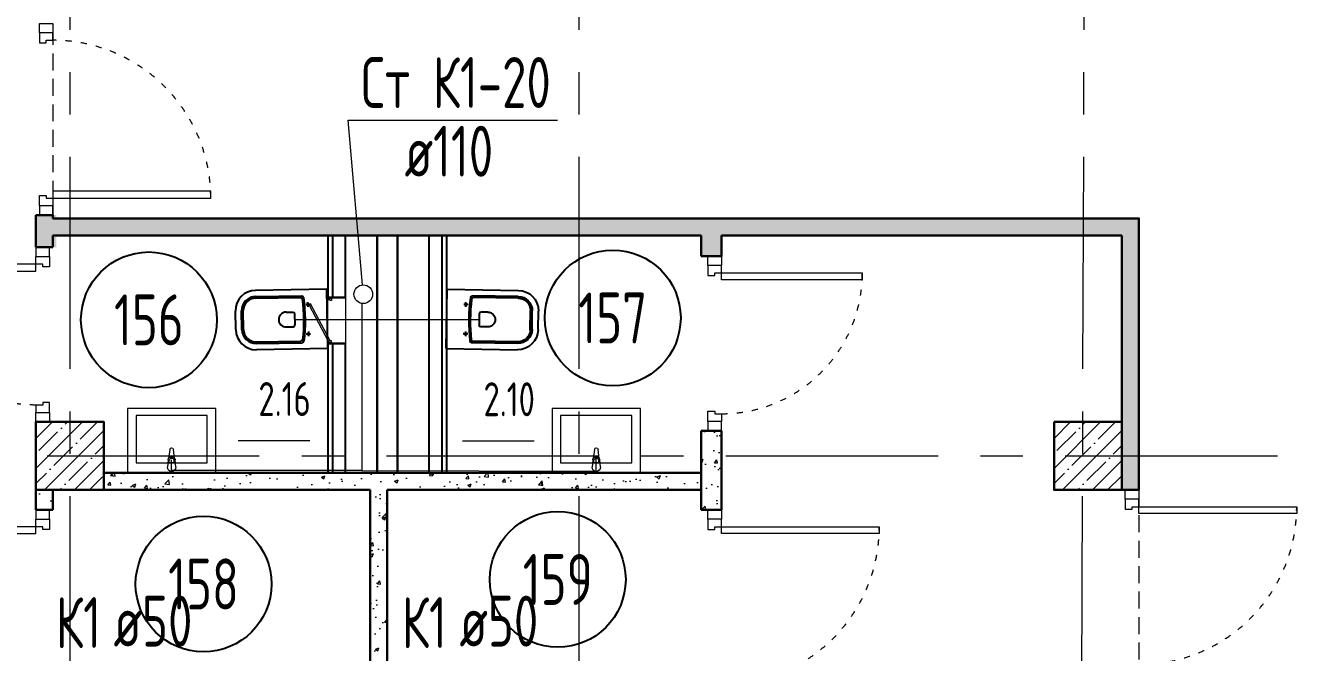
# Model space of a CAD drawing. Header units: millimetres. Extents: x -8689834 to 9420486, y -73560 to 166298.
# Drawn here: x -194494 to -186924, y 123443 to 127137 of the extents above; entities that cross this region are included whole.
import ezdxf
from ezdxf import colors
from ezdxf.entities.mleader import LeaderData, LeaderLine
from ezdxf.enums import TextEntityAlignment as Align
from ezdxf.math import Vec2, Vec3

# ---------------------------------------------------------------- set-up
doc = ezdxf.new("R2010")
doc.units = ezdxf.units.MM
doc.header["$MEASUREMENT"] = 0
for name, pattern in [('ACAD_ISO03W100', [30, 12, -18]), ('ADSK_Штриховая_ш2 п1', [3, 2, -1]), ('CENTER', [2, 1.25, -0.25, 0.25, -0.25])]:
    doc.linetypes.add(name, pattern=pattern)
doc.layers.get('0').update_dxf_attribs({"color": 250, "lineweight": 9})
for name, color, linetype, lineweight in [('АР_Двери', 175, 'Continuous', 18), ('АР_Колонны', 250, 'Continuous', 30), ('АР_Колонны Штрих', 250, 'Continuous', 5), ('АР_Маркер экспликации', 239, 'Continuous', 13), ('АР_Номер помещения', 1, 'Continuous', 25), ('АР_Оси', 195, 'Continuous', 9), ('АР_Отметки', 250, 'Continuous', 15), ('АР_Перегородки газоблок', 165, 'Continuous', 30), ('АР_Перегородки газоблок_Штрих', 165, 'Continuous', 5), ('АР_Перегородки кирпич', 244, 'Continuous', 30), ('АР_Помещения_площадь', 19, 'Continuous', 9), ('АР_тонкая линия', 250, 'Continuous', 0), ('ВК_канализация', 32, 'Continuous', 15), ('Задания на лючки', 32, 'Continuous', 15)]:
    doc.layers.add(name, color=color, linetype=linetype, lineweight=lineweight)
doc.layers.add('АР_Кровля дорожки', color=245, linetype='Continuous')
doc.layers.add('ТХ_сантехника', color=253, linetype='Continuous')
doc.styles.add('ISOCPEUR', font='isocpeur.ttf', dxfattribs={"width": 0.7})
doc.styles.get("Standard").update_dxf_attribs({"font": 'isocpeur.ttf', "width": 0.7})
pattern_1 = [(50, (0, 0), (215.17805, -18.82564), [22.5, -247.5]), (355, (0, 0), (-41.6254, 225.65764), [18, -198]), (100.45144, (17.93, -1.57), (173.55265, 206.832), [19.12206, -210.34263]), (46.1842, (0, 60), (320.1724, -49.65578), [33.75, -371.25]), (96.63564, (26.68, 55.86), (280.3986, 292.2356), [28.6831, -315.51413]), (351.18416, (0, 60), (280.3986, 292.2356), [27, -297]), (21, (30, 45), (179.07212, -120.78567), [22.5, -247.5]), (326, (30, 45), (72.9946, 217.54501), [18, -198]), (71.45144, (44.92, 34.93), (252.06671, 96.75935), [19.12206, -210.34263]), (37.5, (0, 0), (3.647957, 99.868156), [0, -195.6, 0, -201, 0, -198.75]), (7.5, (0, 0), (78.92086, 118.323514), [0, -114.6, 0, -191.1, 0, -75.75]), (327.5, (-66.9, 0), (160.14673, -6.766462), [0, -75, 0, -234, 0, -310.5]), (317.5, (-96.9, 0), (174.95585, 30.031495), [0, -97.5, 0, -155.4, 0, -220.5])]

# ---------------------------------------------------------------- blocks, each defined once
blk = doc.blocks.new('*U377')
for points in [[(-55, -80), (-55, 0), (-115, 0), (-115, -40), (-100, -40), (-100, -80), (-55, -80)], [(0, 0), (0, -80), (-55, -80), (-55, 0), (0, 0)], [(-1130, 0), (-1130, -80), (-1075, -80), (-1075, 0), (-1130, 0)], [(-1075, -80), (-1075, 0), (-1015, 0), (-1015, -40), (-1030, -40), (-1030, -80), (-1075, -80)]]:
    blk.add_lwpolyline(points)
blk.add_lwpolyline([(-100, -80), (-100, -1010), (-140, -1010), (-140, -80)], close=True)
at = {"linetype": 'ACAD_ISO03W100', "ltscale": 3}
blk.add_arc((-100, -80), 930, 180, 270, dxfattribs=at)
blk = doc.blocks.new('*U379')
for points in [[(-55, -80), (-55, 0), (-115, 0), (-115, -40), (-100, -40), (-100, -80), (-55, -80)], [(0, 0), (0, -80), (-55, -80), (-55, 0), (0, 0)], [(-1030, 0), (-1030, -80), (-975, -80), (-975, 0), (-1030, 0)], [(-975, -80), (-975, 0), (-915, 0), (-915, -40), (-930, -40), (-930, -80), (-975, -80)]]:
    blk.add_lwpolyline(points)
blk.add_lwpolyline([(-100, -80), (-100, -910), (-140, -910), (-140, -80)], close=True)
at = {"linetype": 'ACAD_ISO03W100', "ltscale": 3}
blk.add_arc((-100, -80), 830, 180, 270, dxfattribs=at)
blk = doc.blocks.new('*U378')
for points in [[(0, 0), (0, -80), (55, -80), (55, 0), (0, 0)], [(55, -80), (55, 0), (115, 0), (115, -40), (100, -40), (100, -80), (55, -80)], [(1075, -80), (1075, 0), (1015, 0), (1015, -40), (1030, -40), (1030, -80), (1075, -80)], [(1130, 0), (1130, -80), (1075, -80), (1075, 0), (1130, 0)]]:
    blk.add_lwpolyline(points)
blk.add_lwpolyline([(100, -80), (100, -1010), (140, -1010), (140, -80)], close=True)
at = {"linetype": 'ACAD_ISO03W100', "ltscale": 3}
blk.add_arc((100, -80), 930, 270, 0, dxfattribs=at)
blk = doc.blocks.new('*U44')
at = {"layer": 'АР_Номер помещения', "color": 7}
blk.add_circle((-365, -1371.3), 400, dxfattribs=at)
at = {"layer": 'АР_Помещения_площадь', "color": 7}
blk.add_line((252, -2815.3), (252, -2815.3), dxfattribs=at)
at = {"color": 7, "style": 'ISOCPEUR', "width": 0.7, "flags": 1}
blk.add_attdef('КАТЕГОРИЯ', (-499.2, -2092.2), '', height=250, dxfattribs=at)
at = {"layer": 'АР_Номер помещения', "color": 7, "style": 'ISOCPEUR', "width": 0.7}
blk.add_attdef('НОМЕР_ПОМЕЩЕНИЯ', text='', height=300, dxfattribs=at).set_placement((-365, -1371.3), align=Align.MIDDLE_CENTER)
at = {"layer": 'АР_Помещения_площадь', "color": 7, "lineweight": 30, "width": 0.7, "flags": 104}
blk.add_attdef('ИМЯ_ПОМЕЩЕНИЯ', text='', height=100, dxfattribs=at).set_placement((157.6, 1217.1), align=Align.MIDDLE_CENTER)
at = {"layer": 'АР_Помещения_площадь', "color": 7, "style": 'ISOCPEUR', "width": 0.7}
blk.add_attdef('ПЛОЩАДЬ_ПОМЕЩЕНИЯ', text='', height=200, dxfattribs=at).set_placement((256.9, -2568.8), align=Align.MIDDLE_RIGHT)
blk = doc.blocks.new('*U99')
at = {"layer": 'АР_Номер помещения', "color": 7}
blk.add_circle((-513.5, -1398.4), 400, dxfattribs=at)
at = {"layer": 'АР_Помещения_площадь', "color": 7}
blk.add_line((375.9, -2796.3), (375.9, -2796.3), dxfattribs=at)
at = {"color": 7, "style": 'ISOCPEUR', "width": 0.7, "flags": 1}
blk.add_attdef('КАТЕГОРИЯ', (-499.2, -2092.2), '', height=250, dxfattribs=at)
at = {"layer": 'АР_Номер помещения', "color": 7, "style": 'ISOCPEUR', "width": 0.7}
blk.add_attdef('НОМЕР_ПОМЕЩЕНИЯ', text='', height=300, dxfattribs=at).set_placement((-513.5, -1398.4), align=Align.MIDDLE_CENTER)
at = {"layer": 'АР_Помещения_площадь', "color": 7, "lineweight": 30, "width": 0.7, "flags": 104}
blk.add_attdef('ИМЯ_ПОМЕЩЕНИЯ', text='', height=100, dxfattribs=at).set_placement((157.6, 1217.1), align=Align.MIDDLE_CENTER)
at = {"layer": 'АР_Помещения_площадь', "color": 7, "style": 'ISOCPEUR', "width": 0.7}
blk.add_attdef('ПЛОЩАДЬ_ПОМЕЩЕНИЯ', text='', height=200, dxfattribs=at).set_placement((380.8, -2549.8), align=Align.MIDDLE_RIGHT)
blk = doc.blocks.new('*U45')
at = {"layer": 'АР_Номер помещения', "color": 7}
blk.add_circle((-6996.1, -2946), 400, dxfattribs=at)
at = {"layer": 'АР_Помещения_площадь', "color": 7}
blk.add_line((-6046.8, -3659.2), (-6469.2, -3659.2), dxfattribs=at)
at = {"color": 7, "style": 'ISOCPEUR', "width": 0.7, "flags": 1}
blk.add_attdef('КАТЕГОРИЯ', (-499.2, -2092.2), '', height=250, dxfattribs=at)
at = {"layer": 'АР_Номер помещения', "color": 7, "style": 'ISOCPEUR', "width": 0.7}
blk.add_attdef('НОМЕР_ПОМЕЩЕНИЯ', text='', height=300, dxfattribs=at).set_placement((-6996.1, -2946), align=Align.MIDDLE_CENTER)
at = {"layer": 'АР_Помещения_площадь', "color": 7, "lineweight": 30, "width": 0.7, "flags": 104}
blk.add_attdef('ИМЯ_ПОМЕЩЕНИЯ', text='', height=100, dxfattribs=at).set_placement((157.6, 1217.1), align=Align.MIDDLE_CENTER)
at = {"layer": 'АР_Помещения_площадь', "color": 7, "style": 'ISOCPEUR', "width": 0.7}
blk.add_attdef('ПЛОЩАДЬ_ПОМЕЩЕНИЯ', text='', height=200, dxfattribs=at).set_placement((-6042, -3412.7), align=Align.MIDDLE_RIGHT)
blk = doc.blocks.new('*U46')
at = {"layer": 'АР_Номер помещения', "color": 7}
blk.add_circle((-6458.5, -2731.2), 400, dxfattribs=at)
at = {"layer": 'АР_Помещения_площадь', "color": 7}
blk.add_line((-6922.5, -3457.2), (-7344.8, -3457.2), dxfattribs=at)
at = {"color": 7, "style": 'ISOCPEUR', "width": 0.7, "flags": 1}
blk.add_attdef('КАТЕГОРИЯ', (-499.2, -2092.2), '', height=250, dxfattribs=at)
at = {"layer": 'АР_Номер помещения', "color": 7, "style": 'ISOCPEUR', "width": 0.7}
blk.add_attdef('НОМЕР_ПОМЕЩЕНИЯ', text='', height=300, dxfattribs=at).set_placement((-6458.5, -2731.2), align=Align.MIDDLE_CENTER)
at = {"layer": 'АР_Помещения_площадь', "color": 7, "lineweight": 30, "width": 0.7, "flags": 104}
blk.add_attdef('ИМЯ_ПОМЕЩЕНИЯ', text='', height=100, dxfattribs=at).set_placement((157.6, 1217.1), align=Align.MIDDLE_CENTER)
at = {"layer": 'АР_Помещения_площадь', "color": 7, "style": 'ISOCPEUR', "width": 0.7}
blk.add_attdef('ПЛОЩАДЬ_ПОМЕЩЕНИЯ', text='', height=200, dxfattribs=at).set_placement((-6917.6, -3210.7), align=Align.MIDDLE_RIGHT)
blk = doc.blocks.new('унитаз поликлиники')
for p, q in [((0, 175), (0, -175)), ((0, 175), (420, 175)), ((125.6, 86.7), (99.5, 86.7)), ((112.4, 73.1), (112.4, 100.2)), ((420, 138.7), (149.6, 138.7)), ((420, 129), (156.8, 128.7)), ((191.9, -33.7), (191.9, 33.7)), ((242.4, 43.7), (201.9, 43.7)), ((494, 57.1), (494, -57.1)), ((504, 55), (504, -55)), ((540, 55), (540, -55)), ((112.3, -73), (112.3, -100.1)), ((242.4, -43.7), (201.9, -43.7)), ((125.5, -86.5), (99.4, -86.5)), ((420, -139), (147.9, -138.7)), ((420, -129), (155.2, -128.7)), ((0, -175), (420, -175))]:
    blk.add_line(p, q)
for centre, radius, start, end in [((420, 55), 120, 0, 90), ((420.5, 55.2), 83.5, 359.86187, 90.33349), ((420, 55), 74, 0, 90), ((242.4, 0), 43.7, 270, 90), ((420, -55), 120, 270, 0), ((420, -55), 84, 270, 0), ((420, -55), 74, 270, 358.40182)]:
    blk.add_arc(centre, radius, start, end)
at = {"extrusion": (0, 0, -1)}
for centre, major_axis, ratio, start_param, end_param in [((112.4, 86.8), (3.55, 3.55), 1, 5.504025, 11.78721), ((1158.1, 0), (-731, -726.4), 0.993775, 0.659849, 0.910919), ((984.1, 0), (-23.4, -941.4), 0.89728, 1.422258, 1.677847), ((149.5, 127.3), (-5.6, -10.5), 0.821373, 1.269211, 2.570669), ((154.4, 119.8), (-5.61, -7.72), 0.798093, 1.232924, 2.686723), ((201.9, -33.5), (4.12, -9.49), 0.964797, 0.42926, 1.943413), ((147.9, -127.5), (5.4, -10.4), 0.836443, 0.56114, 1.877577), ((155.2, -117.5), (5.3, -10.4), 0.842984, 0.549902, 1.8819)]:
    blk.add_ellipse(centre, major_axis=major_axis, ratio=ratio, start_param=start_param, end_param=end_param, dxfattribs=at)
for centre, major_axis, ratio, start_param, end_param in [((201.9, 33.5), (4.12, 9.49), 0.964797, 0.42926, 1.943413), ((112.3, -86.6), (3.54, -3.55), 1, 5.504025, 11.78721)]:
    blk.add_ellipse(centre, major_axis=major_axis, ratio=ratio, start_param=start_param, end_param=end_param)
blk = doc.blocks.new('Из_буфера27431')
at = {"linetype": 'Continuous', "lineweight": 5}
for p, q in [((-138.5, 11.1), (-85.6, 17.7)), ((-138.5, 11.1), (-85.6, 17.7)), ((-76.1, 21), (-34.1, 25)), ((-76.1, 21), (-34.1, 25)), ((-59, 13.6), (-73.9, 13.6)), ((-59, 13.6), (-73.9, 13.6)), ((-59, -13.6), (-59, 13.6)), ((-59, -13.6), (-59, 13.6)), ((-85.6, -17.7), (-138.5, -11.1)), ((-85.6, -17.7), (-138.5, -11.1)), ((-34.1, -25), (-76.1, -21)), ((-34.1, -25), (-76.1, -21)), ((-73.9, -13.6), (-59, -13.6)), ((-73.9, -13.6), (-59, -13.6))]:
    blk.add_line(p, q, dxfattribs=at)
for points in [[(0, -260), (-380, -260), (-380, 260), (0, 260)], [(-59, -210), (-339.1, -210), (-339.1, 210), (-59, 210)], [(-59, -210), (-339.1, -210), (-339.1, 210), (-59, 210)]]:
    blk.add_lwpolyline(points, close=True, dxfattribs=at)
for centre, radius, start, end in [((-137.1, 0), 11.2, 97.13892, 262.86108), ((-137.1, 0), 11.2, 97.13892, 262.86108), ((-74.2, 0), 21.1, 122.77103, 237.22897), ((-74.2, 0), 21.1, 122.77103, 237.22897), ((-73.9, 0), 13.6, 90, 270), ((-73.9, 0), 13.6, 90, 270), ((-74.2, 0), 21.1, 95.16961, 122.77103), ((-74.2, 0), 21.1, 95.16961, 122.77103), ((-34.1, 0), 25, 270, 90), ((-34.1, 0), 25, 270, 90), ((-74.2, 0), 21.1, 237.22897, 264.83039), ((-74.2, 0), 21.1, 237.22897, 264.83039)]:
    blk.add_arc(centre, radius, start, end, dxfattribs=at)
blk = doc.blocks.new('_DotSmall')
at = {"color": 0, "linetype": 'ByBlock', "const_width": 0.5}
blk.add_lwpolyline([(-0.0625, 0, 1), (0.0625, 0, 1)], format="xyb", close=True, dxfattribs=at)
blk = doc.blocks.new('*U1559')
at = {"color": 7}
blk.add_wipeout([(-565, 60), (445, 60), (445, -310), (-565, -310)], dxfattribs=at)
for p, q in [((-530, 60), (-565, 60)), ((-550, 60), (-550, -10)), ((-550, -10), (-550, 60)), ((-510, 60), (-530, 60)), ((-510, 20), (-510, 60)), ((-500, 20), (-510, 20)), ((-500, -10), (-500, 20)), ((380, -10), (380, 20)), ((380, 20), (390, 20)), ((390, 20), (390, 60)), ((390, 60), (410, 60)), ((410, 60), (445, 60)), ((430, 60), (430, -10)), ((430, -10), (430, 60)), ((-565, -10), (-530, -10)), ((-530, -10), (-500, -10)), ((410, -10), (380, -10)), ((445, -10), (410, -10))]:
    blk.add_line(p, q)
at = {"lineweight": 30}
for p, q in [((-565, 60), (-565, -310)), ((445, 60), (445, -310))]:
    blk.add_line(p, q, dxfattribs=at)
blk.add_lwpolyline([(389, 60), (370, 25), (-424, 448), (-406, 483)], close=True)
blk = doc.blocks.new('Подложка')
at = {"layer": 'АР_Колонны Штрих', "ltscale": 100}
h = blk.add_hatch(dxfattribs=at)
h.set_pattern_fill('ANSI35', scale=500)
h.set_pattern_definition([(45, (-1151486.01, 164672.16), (-88.388348, 88.388348), []), (45, (-1151397.63, 164672.16), (-88.388348, 88.388348), [156.25, -31.25, 0, -31.25])])
h.paths.add_polyline_path([(-194033.92, 124800.68), (-194433.92, 124800.68), (-194433.92, 124400.68), (-194033.92, 124400.68)])
h = blk.add_hatch(dxfattribs=at)
h.set_pattern_fill('ANSI35', scale=500)
h.set_pattern_definition([(45, (-1145486.01, 164672.16), (-88.388348, 88.388348), []), (45, (-1145397.63, 164672.16), (-88.388348, 88.388348), [156.25, -31.25, 0, -31.25])])
h.paths.add_polyline_path([(-188033.92, 124800.68), (-188433.92, 124800.68), (-188433.92, 124400.68), (-188033.92, 124400.68)])
at = {"layer": 'АР_Перегородки газоблок_Штрих', "ltscale": 100}
h = blk.add_hatch(dxfattribs=at)
h.set_pattern_fill('AR-CONC', scale=30)
h.set_pattern_definition(pattern_1)
h.paths.add_polyline_path([(-194313.91, 126020.82), (-194433.91, 126020.82), (-194433.92, 125830.68), (-194313.91, 125830.68), (-194313.92, 125900.95), (-190513.92, 125900.95), (-190513.92, 125779.19), (-190393.92, 125779.19), (-190393.92, 125900.92), (-188033.92, 125900.92), (-188033.91, 124400.86), (-187933.91, 124400.5), (-187933.92, 126000.93), (-194313.91, 126000.94)])
h = blk.add_hatch(dxfattribs=at)
h.set_pattern_fill('AR-CONC', scale=30)
h.set_pattern_definition(pattern_1)
h.paths.add_polyline_path([(-190393.92, 124759.19), (-190513.92, 124759.19), (-190513.92, 124282.39), (-190393.92, 124282.39)])
h = blk.add_hatch(dxfattribs=at)
h.set_pattern_fill('AR-CONC', scale=30)
h.set_pattern_definition(pattern_1)
h.paths.add_polyline_path([(-192463.92, 124400.68), (-192463.92, 122140.32), (-192363.92, 122140.32), (-192363.92, 124400.68), (-190513.92, 124400.68), (-190513.92, 124500.68), (-192136.07, 124500.67), (-192136.07, 124504.84), (-192236.07, 124504.84), (-192236.07, 124500.68), (-192536.76, 124500.68), (-192536.76, 124499.88), (-192636.76, 124499.88), (-192636.76, 124500.68), (-194033.92, 124500.68), (-194033.92, 124400.68)])
h = blk.add_hatch(dxfattribs=at)
h.set_pattern_fill('AR-CONC', scale=30)
h.set_pattern_definition([(50, (-20, 0), (215.17805, -18.82564), [22.5, -247.5]), (355, (-20, 0), (-41.6254, 225.65764), [18, -198]), (100.45144, (-2.07, -1.57), (173.55265, 206.832), [19.12206, -210.34263]), (46.1842, (-20, 60), (320.1724, -49.65578), [33.75, -371.25]), (96.63564, (6.68, 55.86), (280.3986, 292.2356), [28.6831, -315.51413]), (351.18416, (-20, 60), (280.3986, 292.2356), [27, -297]), (21, (10, 45), (179.07212, -120.78567), [22.5, -247.5]), (326, (10, 45), (72.9946, 217.54501), [18, -198]), (71.45144, (24.92, 34.93), (252.06671, 96.75935), [19.12206, -210.34263]), (37.5, (-20, 0), (3.647957, 99.868156), [0, -195.6, 0, -201, 0, -198.75]), (7.5, (-20, 0), (78.92086, 118.323514), [0, -114.6, 0, -191.1, 0, -75.75]), (327.5, (-86.9, 0), (160.14673, -6.766462), [0, -75, 0, -234, 0, -310.5]), (317.5, (-116.9, 0), (174.95585, 30.031495), [0, -97.5, 0, -155.4, 0, -220.5])])
h.paths.add_polyline_path([(-194333.92, 124400.68), (-194453.92, 124400.68), (-194453.92, 124282.39), (-194333.92, 124282.39)])
at = {"layer": 'АР_Колонны', "color": 7, "ltscale": 100}
for points in [[(-194433.92, 124800.68), (-194033.92, 124800.68), (-194033.92, 124400.68), (-194433.92, 124400.68)], [(-188433.92, 124800.68), (-188033.92, 124800.68), (-188033.92, 124400.68), (-188433.92, 124400.68)]]:
    blk.add_lwpolyline(points, close=True, dxfattribs=at)
at = {"layer": 'АР_Оси', "color": 7, "linetype": 'CENTER', "ltscale": 1000}
for p, q in [((-194233.92, 134363.15), (-194233.92, 78630.8)), ((-191233.92, 134363.15), (-191233.92, 74900.03)), ((-188233.92, 134363.15), (-188423.92, 78630.8)), ((-224367.61, 124600.68), (-141189.21, 124600.68)), ((-224367.61, 124600.68), (-141189.21, 124600.68))]:
    blk.add_line(p, q, dxfattribs=at)
at = {"layer": 'АР_Перегородки газоблок', "color": 7, "ltscale": 100}
for p, q in [((-188033.92, 125900.92), (-190393.92, 125900.92)), ((-188033.92, 124400.68), (-188033.92, 125900.92))]:
    blk.add_line(p, q, dxfattribs=at)
for points in [[(-194433.91, 126020.82), (-194433.92, 125830.68)], [(-194433.91, 126020.82), (-194333.91, 126020.82)], [(-194333.91, 126020.82), (-194333.91, 126000.95)], [(-188033.91, 124400.68), (-187933.92, 124400.68), (-187933.92, 126000.95), (-194333.91, 126000.94)], [(-187933.92, 126000.98), (-188033.92, 126000.98)], [(-194333.92, 125830.68), (-194433.92, 125830.68)], [(-190513.92, 125900.95), (-194333.92, 125900.95)], [(-194333.92, 125900.95), (-194333.92, 125830.68)], [(-190513.92, 125779.19), (-190513.92, 125900.92)], [(-190393.92, 125900.92), (-190393.92, 125779.19)], [(-190393.92, 125779.19), (-190513.92, 125779.19)], [(-190513.92, 124282.39), (-190513.92, 124749.19)], [(-190513.92, 124749.19), (-190393.92, 124749.19)], [(-190393.92, 124749.19), (-190393.92, 124282.39)], [(-194033.92, 124500.68), (-192363.92, 124500.68)], [(-192363.92, 124500.68), (-190513.92, 124500.68)], [(-194433.92, 124400.68), (-194433.92, 124282.39)], [(-194333.92, 124400.68), (-194333.92, 124282.39)], [(-192463.92, 124400.68), (-194033.92, 124400.68)], [(-192463.92, 122120.32), (-192463.92, 124400.68)], [(-192363.92, 124400.68), (-192363.92, 122120.32)], [(-190513.92, 124400.68), (-192363.92, 124400.68)], [(-194333.92, 124282.39), (-194433.92, 124282.39)], [(-190393.92, 124282.39), (-190513.92, 124282.39)]]:
    blk.add_lwpolyline(points, dxfattribs=at)
at = {"layer": 'АР_Перегородки газоблок', "color": 7, "lineweight": 25, "ltscale": 100}
for points in [[(-192711.76, 124500.7), (-192711.76, 125900.96)], [(-192686.76, 125900.96), (-192686.76, 124500.7)], [(-192611.76, 125900.96), (-192611.76, 124500.7)], [(-192116.07, 124500.68), (-192116.07, 125900.95)], [(-192039.87, 124500.67), (-192039.87, 125900.94)], [(-192013.67, 125900.92), (-192013.67, 124500.67)]]:
    blk.add_lwpolyline(points, dxfattribs=at)
at = {"layer": 'АР_Перегородки кирпич', "color": 7, "lineweight": 30, "ltscale": 100}
blk.add_lwpolyline([(-192423.92, 125900.95), (-192303.92, 125900.95), (-192303.92, 124500.68), (-192423.92, 124500.68)], close=True, dxfattribs=at)
at = {"layer": 'АР_тонкая линия', "color": 7, "linetype": 'ADSK_Штриховая_ш2 п1', "ltscale": 50}
for p, q in [((-194333.92, 127123.32), (-194333.91, 126000.95)), ((-187933.92, 124400.68), (-187933.92, 123270.68))]:
    blk.add_line(p, q, dxfattribs=at)
at = {"layer": 'АР_Двери', "color": 7, "rotation": 90.00000000000001}
for name, p in [('*U378', (-194413.91, 126020.82)), ('*U379', (-190473.92, 125779.19)), ('*U377', (-188013.92, 124400.82)), ('*U377', (-190473.92, 124282.39))]:
    blk.add_blockref(name, p, dxfattribs=at)
at = {"layer": 'АР_Двери', "color": 7, "xscale": -1, "rotation": 270}
for name, p in [('*U379', (-194353.92, 125830.68)), ('*U377', (-194353.92, 124282.39))]:
    blk.add_blockref(name, p, dxfattribs=at)
at = {"layer": 'АР_Маркер экспликации', "color": 7}
ref = blk.add_blockref('*U45', (-186772.54, 128348.83), dxfattribs=at)
ref.add_attrib('НОМЕР_ПОМЕЩЕНИЯ', '156', dxfattribs={"layer": 'АР_Номер помещения', "color": 7, "height": 300, "style": 'ISOCPEUR', "width": 0.7}).set_placement((-193768.62, 125402.85), align=Align.MIDDLE_CENTER)
ref.add_attrib('ПЛОЩАДЬ_ПОМЕЩЕНИЯ', '2.16', dxfattribs={"layer": 'АР_Помещения_площадь', "color": 7, "height": 200, "style": 'ISOCPEUR', "width": 0.7}).set_placement((-192814.5, 124936.11), align=Align.MIDDLE_RIGHT)
ref = blk.add_blockref('*U46', (-184575.89, 128145.33), dxfattribs=at)
ref.add_attrib('НОМЕР_ПОМЕЩЕНИЯ', '157', dxfattribs={"layer": 'АР_Номер помещения', "color": 7, "height": 300, "style": 'ISOCPEUR', "width": 0.7}).set_placement((-191034.44, 125414.17), align=Align.MIDDLE_CENTER)
ref.add_attrib('ПЛОЩАДЬ_ПОМЕЩЕНИЯ', '2.10', dxfattribs={"layer": 'АР_Помещения_площадь', "color": 7, "height": 200, "style": 'ISOCPEUR', "width": 0.7}).set_placement((-191493.48, 124934.66), align=Align.MIDDLE_RIGHT)
ref = blk.add_blockref('*U99', (-192932.98, 125243.82), dxfattribs=at)
ref.add_attrib('НОМЕР_ПОМЕЩЕНИЯ', '158', dxfattribs={"layer": 'АР_Номер помещения', "color": 7, "height": 300, "style": 'ISOCPEUR', "width": 0.7}).set_placement((-193446.45, 123845.42), align=Align.MIDDLE_CENTER)
ref.add_attrib('ПЛОЩАДЬ_ПОМЕЩЕНИЯ', '4.18', dxfattribs={"layer": 'АР_Помещения_площадь', "color": 7, "height": 200, "style": 'ISOCPEUR', "width": 0.7}).set_placement((-192552.22, 122694.01), align=Align.MIDDLE_RIGHT)
ref = blk.add_blockref('*U44', (-190993.51, 125243.82), dxfattribs=at)
ref.add_attrib('НОМЕР_ПОМЕЩЕНИЯ', '159', dxfattribs={"layer": 'АР_Номер помещения', "color": 7, "height": 300, "style": 'ISOCPEUR', "width": 0.7}).set_placement((-191358.5, 123872.5), align=Align.MIDDLE_CENTER)
ref.add_attrib('ПЛОЩАДЬ_ПОМЕЩЕНИЯ', '4.16', dxfattribs={"layer": 'АР_Помещения_площадь', "color": 7, "height": 200, "style": 'ISOCPEUR', "width": 0.7}).set_placement((-190736.61, 122675.01), align=Align.MIDDLE_RIGHT)
at = {"layer": 'ТХ_сантехника', "color": 7, "rotation": 180.8645356381789}
blk.add_blockref('унитаз поликлиники', (-192717.29, 125408.13), dxfattribs=at)
at = {"layer": 'ТХ_сантехника', "color": 7, "xscale": -1, "rotation": 179.1354643618211}
blk.add_blockref('унитаз поликлиники', (-192013.67, 125408.13), dxfattribs=at)
at = {"layer": 'ТХ_сантехника', "color": 7, "ltscale": 100, "xscale": -1, "rotation": 90}
for p in [(-193634.38, 124500.68), (-191131.85, 124500.68)]:
    blk.add_blockref('Из_буфера27431', p, dxfattribs=at)
at = {"layer": 'АР_Отметки', "color": 7}
ml = blk.add_multileader_mtext('Standard', dxfattribs=at)
ml.set_content('-0,180', color=7, style='ISOCPEUR')
ml.set_leader_properties(color=256, linetype='Continuous', lineweight=-1)
ml.set_arrow_properties(name='DOTSMALL')
ml.build(insert=Vec2(0, 0))
ml.multileader.update_dxf_attribs({"has_text_frame": 1, "text_left_attachment_type": 4, "text_right_attachment_type": 4, "dogleg_length": 100, "arrow_head_size": 180})
ctx = ml.context
ctx.base_point, ctx.char_height, ctx.arrow_head_size, ctx.landing_gap_size, ctx.plane_origin = Vec3(-187330.86, 132104.91), 250, 180, 50, Vec3(-189492.07, 131156.16)
ctx.left_attachment, ctx.right_attachment = 4, 4
notes = []
notes.append((ctx, [(0, (0, 0, 0), (0, 0), (1, 0), 1, [])]))
ctx.mtext.insert, ctx.mtext.width, ctx.mtext.line_spacing_style, ctx.mtext.flow_direction = Vec3(-187280.86, 132438.24), 852.697, 2, 5
ml = blk.add_multileader_mtext('Standard', dxfattribs=at)
ml.set_content('-0,180', color=7, style='ISOCPEUR')
ml.set_leader_properties(color=256, linetype='Continuous', lineweight=-1)
ml.set_arrow_properties(name='DOTSMALL')
ml.build(insert=Vec2(0, 0))
ml.multileader.update_dxf_attribs({"has_text_frame": 1, "text_left_attachment_type": 4, "text_right_attachment_type": 4, "dogleg_length": 100, "arrow_head_size": 180})
ctx = ml.context
ctx.base_point, ctx.char_height, ctx.arrow_head_size, ctx.landing_gap_size, ctx.plane_origin = Vec3(-195902.06, 128915.24), 250, 180, 50, Vec3(-198063.28, 127966.49)
ctx.left_attachment, ctx.right_attachment = 4, 4
notes.append((ctx, [(0, (0, 0, 0), (0, 0), (1, 0), 1, [])]))
ctx.mtext.insert, ctx.mtext.width, ctx.mtext.line_spacing_style, ctx.mtext.flow_direction = Vec3(-195852.06, 129248.58), 852.697, 2, 5
for ctx, leaders in notes:
    for number, flags, end, landing, length, lines in leaders:
        leader = LeaderData()
        leader.index, (leader.has_last_leader_line, leader.has_dogleg_vector, leader.attachment_direction) = number, flags
        leader.last_leader_point, leader.dogleg_vector, leader.dogleg_length = Vec3(end), Vec3(landing), length
        for number, points, colour, breaks in lines:
            line = LeaderLine()
            line.index, line.vertices, line.color, line.breaks = number, Vec3.list(points), colors.encode_raw_color(colour), breaks
            leader.lines.append(line)
        ctx.leaders.append(leader)
at = {"layer": 'Задания на лючки', "color": 7, "xscale": -0.2701273999331003, "yscale": 0.2701273999331003, "zscale": 0.2701273999331003, "rotation": 89.99771929390577}
blk.add_blockref('*U1559', (-192695.55, 125382.71), dxfattribs=at)

msp = doc.modelspace()

# ---------------------------------------------------------------- block references
at = {"layer": 'АР_Кровля дорожки', "color": 7}
msp.add_blockref('Подложка', (0, 0), dxfattribs=at)

# ---------------------------------------------------------------- next in the draw order: linework, layer by layer
at = {"layer": 'ВК_канализация', "color": 7, "lineweight": 13, "ltscale": 500}
msp.add_lwpolyline([(-192509.7, 125608.5), (-192593.9, 126580.8), (-191359.9, 126580.8)], dxfattribs=at)
at = {"layer": 'ВК_канализация', "color": 244, "lineweight": 13, "ltscale": 500, "true_color": 0x991b1e}
for points in [[(-192513.6, 125499.4), (-192513.6, 125405.2)], [(-192513.6, 125405.2), (-192513.6, 124557.9), (-192513.6, 124515.2), (-193635.1, 124515.2), (-193635.1, 124577.5)], [(-192909.2, 125405.2), (-191821.8, 125405.2)], [(-192513.6, 124515.2), (-191131.9, 124509.8), (-191131.9, 124581)]]:
    msp.add_lwpolyline(points, dxfattribs=at)
msp.add_circle((-192505, 125553.7), 55, dxfattribs=at)

# ---------------------------------------------------------------- next in the draw order: texts
at = {"layer": 'ВК_канализация', "color": 18, "ltscale": 100, "true_color": 0x000000, "char_height": 300, "attachment_point": 4, "style": 'ISOCPEUR'}
for s, insert, width in [('Ст К1-20', (-192517.3, 126801.6), 5891.51), ('\\pxi-1,l1,t1,5;ø110', (-192261.3, 126396.9), 7500), ('К1', (-194316.9, 123617.9), 5891.51), ('\\pxi-1,l1,t1,5;ø50', (-193976.5, 123626.7), 7500), ('К1', (-192278.5, 123617.9), 5891.51), ('\\pxi-1,l1,t1,5;ø50', (-191938, 123626.7), 7500)]:
    msp.add_mtext(s, dxfattribs=dict(at, insert=insert, width=width))

doc.saveas('drawing.dxf')
